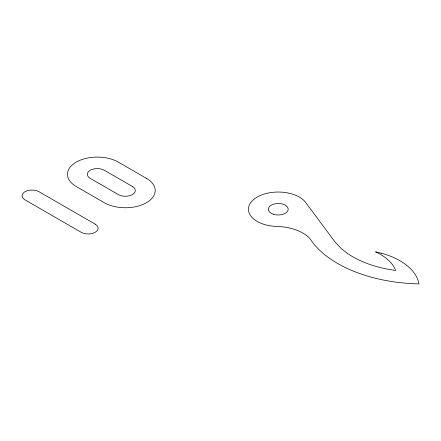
<?xml version="1.0" encoding="UTF-8"?>
<svg xmlns="http://www.w3.org/2000/svg" width="441" height="441" viewBox="0 0 441 441"><rect width="100%" height="100%" fill="white"/><g stroke="black" fill="none" stroke-linecap="round" stroke-linejoin="round"><path stroke-width="0.66" d="M381.283 253.189L375.556 251.828A56.702 32.739 0 0 1 388.389 260.162L390.02 261.772A56.624 32.689 0 0 1 395.682 270.471A88.735 51.233 0 0 1 346.477 252.726L341.494 248.796L335.375 242.407L306.093 203.075A29.817 17.216 0 0 0 271.039 192.541A29.817 17.216 0 0 0 248.658 211.344A29.817 17.216 0 0 0 278.254 226.459A39.635 22.882 0 0 1 309.643 238.311L314.339 244.628A121.396 70.086 0 0 0 418.95 283.905A65.952 38.08 0 0 0 381.283 253.189M146.478 178.368L118.364 162.134A29.817 17.216 0 0 0 76.194 162.134A29.817 17.216 0 0 0 76.194 186.482L104.308 202.711A29.817 17.216 0 0 0 146.478 202.711A29.817 17.216 0 0 0 146.478 178.368M132.421 186.482L104.308 170.254A9.939 5.739 0 0 0 90.251 170.254A9.939 5.739 0 0 0 90.251 178.368L118.364 194.597A9.939 5.739 0 0 0 132.421 194.597A9.939 5.739 0 0 0 132.421 186.482M95.239 224.177L39.017 191.714A9.939 5.739 0 0 0 24.961 191.714A9.939 5.739 0 0 0 24.961 199.834L81.188 232.291A9.939 5.739 0 0 0 95.239 232.291A9.939 5.739 0 0 0 95.239 224.177M273.282 214.216A9.939 5.739 0 0 0 288.193 209.243A9.939 5.739 0 0 0 273.282 204.277A9.939 5.739 0 0 0 273.282 214.216"/></g></svg>
